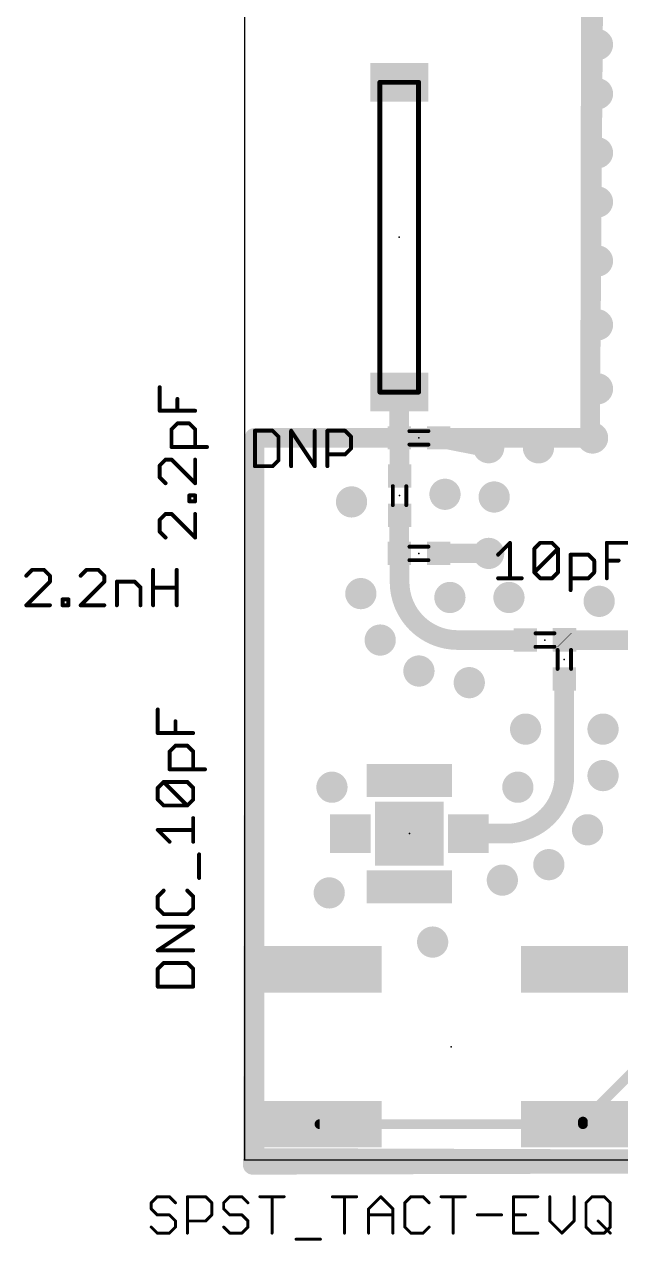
# Model space of a CAD drawing. Extents: x -5.7 to 68.6, y -2.1 to 53.8.
# Drawn here: x -5.69 to 9.71, y -2.09 to 29.33 of the extents above; entities that cross this region are included whole.
import ezdxf

# ---------------------------------------------------------------- set-up
doc = ezdxf.new("R2010")
doc.units = 0
for name, color, linetype in [('1', 12, 'CONTINUOUS'), ('16', 132, 'CONTINUOUS'), ('18', 110, 'CONTINUOUS'), ('20', 53, 'CONTINUOUS'), ('23', 53, 'CONTINUOUS'), ('27', 253, 'CONTINUOUS'), ('41', 12, 'CONTINUOUS'), ('51', 253, 'CONTINUOUS')]:
    doc.layers.add(name, color=color, linetype=linetype)

# ---------------------------------------------------------------- blocks, each defined once
blk = doc.blocks.new('RECT')
blk.add_solid([(-0.5, -0.5), (0.5, -0.5), (-0.5, 0.5), (0.5, 0.5)])
blk = doc.blocks.new('ROUNDV')
at = {"const_width": 0.5}
blk.add_lwpolyline([(0, -0.25, 1), (0, 0.25, 1), (0, -0.25)], format="xyb", dxfattribs=at)

msp = doc.modelspace()

# ---------------------------------------------------------------- linework, layer by layer
at = {"layer": '1'}
for points, const_width in [([(8.921, 18.646), (8.975, 53.321)], 0.508), ([(3.992, 18.646), (3.992, 19.828)], 0.508), ([(0.254, 18.646), (8.921, 18.646)], 0.508), ([(0.254, 0.048), (0.254, 18.646)], 0.508), ([(4, 17.662), (4, 18.638)], 0.508), ([(5.008, 18.646), (6.3, 18.392)], 0.5), ([(3.992, 15.662), (3.992, 16.638)], 0.508), ([(4, 14.924), (4, 15.654)], 0.508), ([(5.008, 15.662), (6.3, 15.662)], 0.5), ([(7.246, 13.424), (5.5, 13.424)], 0.508), ([(8.262, 13.424), (8.254, 13.432)], 0.508), ([(12.004, 13.424), (8.262, 13.424)], 0.508), ([(8.254, 12.416), (8.254, 9.924)], 0.508), ([(6.754, 8.424), (5.779, 8.424)], 0.508), ([(8.734, 0.987), (12.319, 4.572)], 0.254), ([(1.934, 0.921), (8.734, 0.921)], 0.254), ([(8.734, 0.921), (8.734, 0.987)], 0.254), ([(44.664, -0.106), (0.254, 0.048)], 0.508)]:
    msp.add_lwpolyline(points, dxfattribs=dict(at, const_width=const_width))
for points, const_width in [([(4.119, 19.828, 1), (3.865, 19.828)], 0.254), ([(0.254, 18.773, 1), (0.254, 18.519)], 0.254), ([(0.381, 18.646, 1), (0.127, 18.646)], 0.254), ([(4, 18.638, 0.4142), (3.992, 18.646)], 0.5842), ([(3.992, 18.792, 1), (3.992, 18.5)], 0.2921), ([(4.127, 18.638, 1), (3.873, 18.638)], 0.254), ([(5.0321, 18.7687, 1), (4.9839, 18.5233)], 0.25), ([(8.921, 18.519, 1), (8.921, 18.773)], 0.254), ([(3.854, 18.638, 1), (4.146, 18.638)], 0.2921), ([(3.865, 18.646, 1), (4.119, 18.646)], 0.254), ([(6.2759, 18.2693, 1), (6.3241, 18.5147)], 0.25), ([(8.794, 18.6462, 1), (9.048, 18.6458)], 0.254), ([(3.873, 17.662, 1), (4.127, 17.662)], 0.254), ([(4, 16.646, 0.4142), (3.992, 16.638)], 0.5842), ([(3.846, 16.638, 1), (4.138, 16.638)], 0.2921), ([(4.119, 16.638, 1), (3.865, 16.638)], 0.254), ([(4, 16.5, 1), (4, 16.792)], 0.2921), ([(3.992, 15.8081, 1), (3.992, 15.516)], 0.2921), ([(4, 15.654, 0.4142), (3.992, 15.662)], 0.5842), ([(3.854, 15.654, 1), (4.146, 15.654)], 0.2921), ([(3.865, 15.662, 1), (4.119, 15.662)], 0.254), ([(4.127, 15.654, 1), (3.873, 15.654)], 0.254), ([(5.008, 15.787, 1), (5.008, 15.537)], 0.25), ([(6.3, 15.537, 1), (6.3, 15.787)], 0.25), ([(4, 14.924, 0.4142), (5.5, 13.424)], 0.508), ([(4.127, 14.924, 1), (3.873, 14.924)], 0.254), ([(3.873, 14.924, 1), (4.127, 14.924)], 0.254), ([(5.5, 13.551, 1), (5.5, 13.297)], 0.254), ([(5.5, 13.297, 1), (5.5, 13.551)], 0.254), ([(7.246, 13.297, 1), (7.246, 13.551)], 0.254), ([(8.3438, 13.5218, 1), (8.1642, 13.3422)], 0.254), ([(8.262, 13.551, 1), (8.262, 13.297)], 0.254), ([(8.1722, 13.3342, 1), (8.3518, 13.5138)], 0.254), ([(8.381, 12.416, 1), (8.127, 12.416)], 0.254), ([(6.754, 8.424, 0.4142), (8.254, 9.924)], 0.508), ([(8.381, 9.924, 1), (8.127, 9.924)], 0.254), ([(8.127, 9.924, 1), (8.381, 9.924)], 0.254), ([(5.779, 8.551, 1), (5.779, 8.297)], 0.254), ([(6.754, 8.551, 1), (6.754, 8.297)], 0.254), ([(6.754, 8.297, 1), (6.754, 8.551)], 0.254), ([(1.934, 0.9845, 1), (1.934, 0.8575)], 0.127), ([(8.7975, 0.987, 1), (8.6705, 0.987)], 0.127), ([(8.6891, 1.0319, 1), (8.7789, 0.9421)], 0.127), ([(8.6705, 0.921, 1), (8.7975, 0.921)], 0.127), ([(8.734, 0.8575, 1), (8.734, 0.9845)], 0.127), ([(0.2544, 0.175, 1), (0.2536, -0.079)], 0.254), ([(0.127, 0.048, 1), (0.381, 0.048)], 0.254)]:
    msp.add_lwpolyline(points, format="xyb", dxfattribs=dict(at, const_width=const_width))
at = {"layer": '16', "const_width": 0.5}
for points in [[(9.175, 53.554), (8.921, 18.646)], [(0.254, 18.646), (0.206, -0.132)], [(8.921, 18.646), (0.254, 18.646)], [(0.206, -0.132), (44.699, -0.005)]]:
    msp.add_lwpolyline(points, dxfattribs=at)
at = {"layer": '16', "const_width": 0.25}
for points in [[(0.254, 18.771, 1), (0.254, 18.521)], [(0.379, 18.6457, 1), (0.129, 18.6463)], [(8.921, 18.521, 1), (8.921, 18.771)], [(8.796, 18.6469, 1), (9.046, 18.6451)], [(0.2056, -0.007, 1), (0.2064, -0.257)], [(0.081, -0.1317, 1), (0.331, -0.1323)]]:
    msp.add_lwpolyline(points, format="xyb", dxfattribs=at)
at = {"layer": '20'}
for p, q in [((0, 53.34), (0, 0)), ((0, 0), (66.04, 0))]:
    msp.add_line(p, q, dxfattribs=at)
at = {"layer": '23'}
for p in [(3.992, 23.828), (4.5, 18.646), (4, 17.154), (4.5, 15.662), (7.754, 13.424), (8.254, 12.924), (4.254, 8.424), (5.334, 2.921), (0, 0)]:
    msp.add_point(p, dxfattribs=at)
at = {"layer": '27'}
for points, const_width in [([(-2.1934, 19.3456), (-2.1934, 19.9557)], 0.1016), ([(-1.7358, 19.3456), (-1.7358, 19.6507)], 0.1016), ([(-1.2782, 19.3456), (-2.1934, 19.3456)], 0.1016), ([(-1.8883, 18.8677), (-1.7358, 19.0202)], 0.1016), ([(-1.8883, 18.4101), (-1.8883, 18.8677)], 0.1016), ([(-1.7358, 19.0202), (-1.4307, 19.0202)], 0.1016), ([(-1.4307, 19.0202), (-1.2782, 18.8677)], 0.1016), ([(-1.2782, 18.8677), (-1.2782, 18.4101)], 0.1016), ([(0.2647, 18.8296), (0.2647, 17.9144)], 0.1016), ([(0.7223, 18.8296), (0.2647, 18.8296)], 0.1016), ([(0.8749, 18.6771), (0.7223, 18.8296)], 0.1016), ([(1.2003, 17.9144), (1.2003, 18.8296)], 0.1016), ([(1.2003, 18.8296), (1.8104, 17.9144)], 0.1016), ([(1.8104, 17.9144), (1.8104, 18.8296)], 0.1016), ([(2.1358, 17.9144), (2.1358, 18.8296)], 0.1016), ([(2.1358, 18.8296), (2.5934, 18.8296)], 0.1016), ([(2.5934, 18.8296), (2.7459, 18.6771)], 0.1016), ([(0.8749, 18.0669), (0.8749, 18.6771)], 0.1016), ([(2.7459, 18.6771), (2.7459, 18.372)], 0.1016), ([(-0.9731, 18.4101), (-1.8883, 18.4101)], 0.1016), ([(2.5934, 18.2195), (2.1358, 18.2195)], 0.1016), ([(2.7459, 18.372), (2.5934, 18.2195)], 0.1016), ([(-2.0409, 18.0847), (-2.1934, 17.9322)], 0.1016), ([(-2.1934, 17.9322), (-2.1934, 17.6271)], 0.1016), ([(-1.8883, 18.0847), (-2.0409, 18.0847)], 0.1016), ([(-1.2782, 17.4746), (-1.8883, 18.0847)], 0.1016), ([(-1.2782, 18.0847), (-1.2782, 17.4746)], 0.1016), ([(0.2647, 17.9144), (0.7223, 17.9144)], 0.1016), ([(0.7223, 17.9144), (0.8749, 18.0669)], 0.1016), ([(-2.1934, 17.6271), (-2.0409, 17.4746)], 0.1016), ([(-1.4307, 17.0068), (-1.4307, 17.1593)], 0.1016), ([(-1.4307, 17.1593), (-1.2782, 17.1593)], 0.1016), ([(-1.2782, 17.0068), (-1.4307, 17.0068)], 0.1016), ([(-1.2782, 17.1593), (-1.2782, 17.0068)], 0.1016), ([(-2.0409, 16.6814), (-2.1934, 16.5289)], 0.1016), ([(-1.8883, 16.6814), (-2.0409, 16.6814)], 0.1016), ([(-1.2782, 16.0713), (-1.8883, 16.6814)], 0.1016), ([(-1.2782, 16.6814), (-1.2782, 16.0713)], 0.1016), ([(-2.1934, 16.5289), (-2.1934, 16.2238)], 0.1016), ([(-2.1934, 16.2238), (-2.0409, 16.0713)], 0.1016), ([(6.5443, 15.6293), (6.8494, 15.9344)], 0.1016), ([(6.8494, 15.9344), (6.8494, 15.0192)], 0.1016), ([(7.4798, 15.7819), (7.6323, 15.9344)], 0.1016), ([(7.4798, 15.1717), (7.4798, 15.7819)], 0.1016), ([(7.4798, 15.1717), (8.0899, 15.7819)], 0.1016), ([(7.6323, 15.9344), (7.9374, 15.9344)], 0.1016), ([(7.9374, 15.9344), (8.0899, 15.7819)], 0.1016), ([(8.0899, 15.7819), (8.0899, 15.1717)], 0.1016), ([(9.3509, 15.0192), (9.3509, 15.9344)], 0.1016), ([(9.3509, 15.9344), (9.961, 15.9344)], 0.1016), ([(8.4153, 14.7141), (8.4153, 15.6293)], 0.1016), ([(8.4153, 15.6293), (8.8729, 15.6293)], 0.1016), ([(8.8729, 15.6293), (9.0255, 15.4768)], 0.1016), ([(9.0255, 15.4768), (9.0255, 15.1717)], 0.1016), ([(9.3509, 15.4768), (9.6559, 15.4768)], 0.1016), ([(-5.485, 15.2376), (-5.6375, 15.0851)], 0.1016), ([(-5.1799, 15.2376), (-5.485, 15.2376)], 0.1016), ([(-5.0274, 15.0851), (-5.1799, 15.2376)], 0.1016), ([(-5.0274, 14.9325), (-5.0274, 15.0851)], 0.1016), ([(-4.0817, 15.2376), (-4.2343, 15.0851)], 0.1016), ([(-3.7767, 15.2376), (-4.0817, 15.2376)], 0.1016), ([(-3.6241, 15.0851), (-3.7767, 15.2376)], 0.1016), ([(-3.6241, 14.9325), (-3.6241, 15.0851)], 0.1016), ([(-2.3632, 14.3224), (-2.3632, 15.2376)], 0.1016), ([(-1.7531, 15.2376), (-1.7531, 14.3224)], 0.1016), ([(7.6323, 15.0192), (7.4798, 15.1717)], 0.1016), ([(8.0899, 15.1717), (7.9374, 15.0192)], 0.1016), ([(9.0255, 15.1717), (8.8729, 15.0192)], 0.1016), ([(-5.6375, 14.3224), (-5.0274, 14.9325)], 0.1016), ([(-4.2343, 14.3224), (-3.6241, 14.9325)], 0.1016), ([(-3.2987, 14.3224), (-3.2987, 14.9325)], 0.1016), ([(-3.2987, 14.9325), (-2.8412, 14.9325)], 0.1016), ([(-2.8412, 14.9325), (-2.6886, 14.78)], 0.1016), ([(-2.6886, 14.78), (-2.6886, 14.3224)], 0.1016), ([(-2.3632, 14.78), (-1.7531, 14.78)], 0.1016), ([(6.5443, 15.0192), (7.1544, 15.0192)], 0.1016), ([(7.9374, 15.0192), (7.6323, 15.0192)], 0.1016), ([(8.8729, 15.0192), (8.4153, 15.0192)], 0.1016), ([(-4.702, 14.3224), (-4.702, 14.4749)], 0.1016), ([(-4.702, 14.4749), (-4.5495, 14.4749)], 0.1016), ([(-4.5495, 14.4749), (-4.5495, 14.3224)], 0.1016), ([(-5.0274, 14.3224), (-5.6375, 14.3224)], 0.1016), ([(-4.5495, 14.3224), (-4.702, 14.3224)], 0.1016), ([(-3.6241, 14.3224), (-4.2343, 14.3224)], 0.1016), ([(-2.2436, 11.0218), (-2.2436, 11.6319)], 0.1016), ([(-1.786, 11.0218), (-1.786, 11.3268)], 0.1016), ([(-1.3284, 11.0218), (-2.2436, 11.0218)], 0.1016), ([(-1.9385, 10.5438), (-1.786, 10.6964)], 0.1016), ([(-1.786, 10.6964), (-1.4809, 10.6964)], 0.1016), ([(-1.4809, 10.6964), (-1.3284, 10.5438)], 0.1016), ([(-1.9385, 10.0863), (-1.9385, 10.5438)], 0.1016), ([(-1.3284, 10.5438), (-1.3284, 10.0863)], 0.1016), ([(-1.0233, 10.0863), (-1.9385, 10.0863)], 0.1016), ([(-2.2436, 9.6083), (-2.0911, 9.7609)], 0.1016), ([(-2.0911, 9.7609), (-1.4809, 9.7609)], 0.1016), ([(-1.4809, 9.1507), (-2.0911, 9.7609)], 0.1016), ([(-1.4809, 9.7609), (-1.3284, 9.6083)], 0.1016), ([(-2.2436, 9.3033), (-2.2436, 9.6083)], 0.1016), ([(-1.3284, 9.6083), (-1.3284, 9.3033)], 0.1016), ([(-2.0911, 9.1507), (-2.2436, 9.3033)], 0.1016), ([(-1.4809, 9.1507), (-2.0911, 9.1507)], 0.1016), ([(-1.3284, 9.3033), (-1.4809, 9.1507)], 0.1016), ([(-1.3284, 8.2152), (-1.3284, 8.8253)], 0.1016), ([(-1.9385, 8.2152), (-2.2436, 8.5203)], 0.1016), ([(-2.2436, 8.5203), (-1.3284, 8.5203)], 0.1016), ([(-1.1759, 7.2797), (-1.1759, 7.8898)], 0.1016), ([(-2.0911, 6.9543), (-2.2436, 6.8018)], 0.1016), ([(-1.3284, 6.8018), (-1.4809, 6.9543)], 0.1016), ([(-2.2436, 6.8018), (-2.2436, 6.4967)], 0.1016), ([(-1.3284, 6.4967), (-1.3284, 6.8018)], 0.1016), ([(-2.2436, 6.4967), (-2.0911, 6.3442)], 0.1016), ([(-2.0911, 6.3442), (-1.4809, 6.3442)], 0.1016), ([(-1.4809, 6.3442), (-1.3284, 6.4967)], 0.1016), ([(-2.2436, 5.4087), (-1.3284, 6.0188)], 0.1016), ([(-1.3284, 6.0188), (-2.2436, 6.0188)], 0.1016), ([(-1.3284, 5.4087), (-2.2436, 5.4087)], 0.1016), ([(-2.0911, 5.0833), (-2.2436, 4.9307)], 0.1016), ([(-1.4809, 5.0833), (-2.0911, 5.0833)], 0.1016), ([(-1.3284, 4.9307), (-1.4809, 5.0833)], 0.1016), ([(-2.2436, 4.9307), (-2.2436, 4.4731)], 0.1016), ([(-1.3284, 4.4731), (-1.3284, 4.9307)], 0.1016), ([(-2.2436, 4.4731), (-1.3284, 4.4731)], 0.1016), ([(-2.2559, -0.9523), (-2.4127, -1.1091)], 0.0762), ([(-1.9424, -0.9523), (-2.2559, -0.9523)], 0.0762), ([(-1.7856, -1.1091), (-1.9424, -0.9523)], 0.0762), ([(-1.4772, -1.8929), (-1.4772, -0.9523)], 0.0762), ([(-1.4772, -0.9523), (-1.0069, -0.9523)], 0.0762), ([(-1.0069, -0.9523), (-0.8501, -1.1091)], 0.0762), ([(-0.3849, -0.9523), (-0.5417, -1.1091)], 0.0762), ([(-0.0714, -0.9523), (-0.3849, -0.9523)], 0.0762), ([(0.0854, -1.1091), (-0.0714, -0.9523)], 0.0762), ([(0.3939, -0.9523), (1.0209, -0.9523)], 0.0762), ([(0.7074, -1.8929), (0.7074, -0.9523)], 0.0762), ([(2.2649, -0.9523), (2.892, -0.9523)], 0.0762), ([(2.5784, -1.8929), (2.5784, -0.9523)], 0.0762), ([(3.2004, -1.2658), (3.514, -0.9523)], 0.0762), ([(3.514, -0.9523), (3.8275, -1.2658)], 0.0762), ([(4.2927, -0.9523), (4.1359, -1.1091)], 0.0762), ([(4.6062, -0.9523), (4.2927, -0.9523)], 0.0762), ([(4.763, -1.1091), (4.6062, -0.9523)], 0.0762), ([(5.0715, -0.9523), (5.6985, -0.9523)], 0.0762), ([(5.385, -1.8929), (5.385, -0.9523)], 0.0762), ([(7.5696, -0.9523), (6.9425, -0.9523)], 0.0762), ([(6.9425, -0.9523), (6.9425, -1.8929)], 0.0762), ([(7.878, -0.9523), (7.878, -1.5794)], 0.0762), ([(8.5051, -1.5794), (8.5051, -0.9523)], 0.0762), ([(8.8135, -1.1091), (8.9703, -0.9523)], 0.0762), ([(8.9703, -0.9523), (9.2838, -0.9523)], 0.0762), ([(9.2838, -0.9523), (9.4406, -1.1091)], 0.0762), ([(-2.4127, -1.1091), (-2.4127, -1.2658)], 0.0762), ([(-2.4127, -1.2658), (-2.2559, -1.4226)], 0.0762), ([(-0.8501, -1.1091), (-0.8501, -1.4226)], 0.0762), ([(-0.5417, -1.1091), (-0.5417, -1.2658)], 0.0762), ([(-0.5417, -1.2658), (-0.3849, -1.4226)], 0.0762), ([(3.2004, -1.8929), (3.2004, -1.2658)], 0.0762), ([(3.8275, -1.2658), (3.8275, -1.8929)], 0.0762), ([(4.1359, -1.1091), (4.1359, -1.7361)], 0.0762), ([(8.8135, -1.7361), (8.8135, -1.1091)], 0.0762), ([(9.4406, -1.1091), (9.4406, -1.7361)], 0.0762), ([(-2.2559, -1.4226), (-1.9424, -1.4226)], 0.0762), ([(-1.9424, -1.4226), (-1.7856, -1.5794)], 0.0762), ([(-1.7856, -1.5794), (-1.7856, -1.7361)], 0.0762), ([(-1.0069, -1.5794), (-1.4772, -1.5794)], 0.0762), ([(-0.8501, -1.4226), (-1.0069, -1.5794)], 0.0762), ([(-0.3849, -1.4226), (-0.0714, -1.4226)], 0.0762), ([(-0.0714, -1.4226), (0.0854, -1.5794)], 0.0762), ([(0.0854, -1.5794), (0.0854, -1.7361)], 0.0762), ([(3.2004, -1.4226), (3.8275, -1.4226)], 0.0762), ([(6.007, -1.4226), (6.634, -1.4226)], 0.0762), ([(6.9425, -1.4226), (7.256, -1.4226)], 0.0762), ([(7.878, -1.5794), (8.1915, -1.8929)], 0.0762), ([(8.1915, -1.8929), (8.5051, -1.5794)], 0.0762), ([(9.1271, -1.5794), (9.4406, -1.8929)], 0.0762), ([(-2.2559, -1.8929), (-2.4127, -1.7361)], 0.0762), ([(-1.9424, -1.8929), (-2.2559, -1.8929)], 0.0762), ([(-1.7856, -1.7361), (-1.9424, -1.8929)], 0.0762), ([(-0.3849, -1.8929), (-0.5417, -1.7361)], 0.0762), ([(-0.0714, -1.8929), (-0.3849, -1.8929)], 0.0762), ([(0.0854, -1.7361), (-0.0714, -1.8929)], 0.0762), ([(4.1359, -1.7361), (4.2927, -1.8929)], 0.0762), ([(4.2927, -1.8929), (4.6062, -1.8929)], 0.0762), ([(4.6062, -1.8929), (4.763, -1.7361)], 0.0762), ([(6.9425, -1.8929), (7.5696, -1.8929)], 0.0762), ([(8.9703, -1.8929), (8.8135, -1.7361)], 0.0762), ([(9.2838, -1.8929), (8.9703, -1.8929)], 0.0762), ([(9.4406, -1.7361), (9.2838, -1.8929)], 0.0762), ([(1.3294, -2.0497), (1.9565, -2.0497)], 0.0762)]:
    msp.add_lwpolyline(points, dxfattribs=dict(at, const_width=const_width))
for points, const_width in [([(-2.168, 19.9557, 1), (-2.2188, 19.9557)], 0.0508), ([(-1.7104, 19.6507, 1), (-1.7612, 19.6507)], 0.0508), ([(-2.1934, 19.371, 1), (-2.1934, 19.3202)], 0.0508), ([(-2.2188, 19.3456, 1), (-2.168, 19.3456)], 0.0508), ([(-1.7612, 19.3456, 1), (-1.7104, 19.3456)], 0.0508), ([(-1.2782, 19.3202, 1), (-1.2782, 19.371)], 0.0508), ([(-1.8629, 18.8677, 1), (-1.9137, 18.8677)], 0.0508), ([(-1.9063, 18.8856, 1), (-1.8704, 18.8497)], 0.0508), ([(-1.7358, 19.0456, 1), (-1.7358, 18.9948)], 0.0508), ([(-1.7178, 19.0023, 1), (-1.7538, 19.0382)], 0.0508), ([(-1.4128, 19.0382, 1), (-1.4487, 19.0023)], 0.0508), ([(-1.4307, 18.9948, 1), (-1.4307, 19.0456)], 0.0508), ([(-1.2528, 18.8677, 1), (-1.3036, 18.8677)], 0.0508), ([(-1.2962, 18.8497, 1), (-1.2602, 18.8856)], 0.0508), ([(0.2901, 18.8296, 1), (0.2393, 18.8296)], 0.0508), ([(0.2647, 18.855, 1), (0.2647, 18.8042)], 0.0508), ([(0.7403, 18.8475, 1), (0.7044, 18.8116)], 0.0508), ([(0.7223, 18.8042, 1), (0.7223, 18.855)], 0.0508), ([(1.2214, 18.8437, 1), (1.1791, 18.8155)], 0.0508), ([(1.2257, 18.8296, 1), (1.1749, 18.8296)], 0.0508), ([(1.8358, 18.8296, 1), (1.785, 18.8296)], 0.0508), ([(2.1612, 18.8296, 1), (2.1104, 18.8296)], 0.0508), ([(2.1358, 18.855, 1), (2.1358, 18.8042)], 0.0508), ([(2.6113, 18.8475, 1), (2.5754, 18.8116)], 0.0508), ([(2.5934, 18.8042, 1), (2.5934, 18.855)], 0.0508), ([(0.9003, 18.6771, 1), (0.8495, 18.6771)], 0.0508), ([(0.8569, 18.6591, 1), (0.8928, 18.695)], 0.0508), ([(2.7713, 18.6771, 1), (2.7205, 18.6771)], 0.0508), ([(2.7279, 18.6591, 1), (2.7639, 18.695)], 0.0508), ([(-1.8883, 18.4355, 1), (-1.8883, 18.3847)], 0.0508), ([(-1.9137, 18.4101, 1), (-1.8629, 18.4101)], 0.0508), ([(-1.3036, 18.4101, 1), (-1.2528, 18.4101)], 0.0508), ([(-0.9731, 18.3847, 1), (-0.9731, 18.4355)], 0.0508), ([(2.1358, 18.2449, 1), (2.1358, 18.1941)], 0.0508), ([(2.5754, 18.2374, 1), (2.6113, 18.2015)], 0.0508), ([(2.5934, 18.1941, 1), (2.5934, 18.2449)], 0.0508), ([(2.7205, 18.372, 1), (2.7713, 18.372)], 0.0508), ([(2.7639, 18.354, 1), (2.7279, 18.39)], 0.0508), ([(-2.168, 17.9322, 1), (-2.2188, 17.9322)], 0.0508), ([(-2.2113, 17.9501, 1), (-2.1754, 17.9142)], 0.0508), ([(-2.0409, 18.1101, 1), (-2.0409, 18.0593)], 0.0508), ([(-2.0229, 18.0667, 1), (-2.0588, 18.1027)], 0.0508), ([(-1.8704, 18.1027, 1), (-1.9063, 18.0667)], 0.0508), ([(-1.8883, 18.0593, 1), (-1.8883, 18.1101)], 0.0508), ([(-1.2528, 18.0847, 1), (-1.3036, 18.0847)], 0.0508), ([(0.2647, 17.9398, 1), (0.2647, 17.889)], 0.0508), ([(0.2393, 17.9144, 1), (0.2901, 17.9144)], 0.0508), ([(0.7044, 17.9324, 1), (0.7403, 17.8964)], 0.0508), ([(0.7223, 17.889, 1), (0.7223, 17.9398)], 0.0508), ([(0.8495, 18.0669, 1), (0.9003, 18.0669)], 0.0508), ([(0.8928, 18.049, 1), (0.8569, 18.0849)], 0.0508), ([(1.1749, 17.9144, 1), (1.2257, 17.9144)], 0.0508), ([(1.785, 17.9144, 1), (1.8358, 17.9144)], 0.0508), ([(1.7892, 17.9003, 1), (1.8315, 17.9285)], 0.0508), ([(2.1104, 17.9144, 1), (2.1612, 17.9144)], 0.0508), ([(-2.1754, 17.6451, 1), (-2.2113, 17.6091)], 0.0508), ([(-2.2188, 17.6271, 1), (-2.168, 17.6271)], 0.0508), ([(-2.0588, 17.4566, 1), (-2.0229, 17.4925)], 0.0508), ([(-1.3036, 17.4746, 1), (-1.2528, 17.4746)], 0.0508), ([(-1.2962, 17.4566, 1), (-1.2602, 17.4925)], 0.0508), ([(-1.4053, 17.1593, 1), (-1.4561, 17.1593)], 0.0508), ([(-1.4307, 17.1847, 1), (-1.4307, 17.1339)], 0.0508), ([(-1.4307, 17.0322, 1), (-1.4307, 16.9814)], 0.0508), ([(-1.4561, 17.0068, 1), (-1.4053, 17.0068)], 0.0508), ([(-1.2528, 17.1593, 1), (-1.3036, 17.1593)], 0.0508), ([(-1.3036, 17.0068, 1), (-1.2528, 17.0068)], 0.0508), ([(-1.2782, 17.1339, 1), (-1.2782, 17.1847)], 0.0508), ([(-1.2782, 16.9814, 1), (-1.2782, 17.0322)], 0.0508), ([(-2.0409, 16.7068, 1), (-2.0409, 16.656)], 0.0508), ([(-2.0229, 16.6635, 1), (-2.0588, 16.6994)], 0.0508), ([(-1.8704, 16.6994, 1), (-1.9063, 16.6635)], 0.0508), ([(-1.8883, 16.656, 1), (-1.8883, 16.7068)], 0.0508), ([(-1.2528, 16.6814, 1), (-1.3036, 16.6814)], 0.0508), ([(-2.168, 16.5289, 1), (-2.2188, 16.5289)], 0.0508), ([(-2.2113, 16.5469, 1), (-2.1754, 16.5109)], 0.0508), ([(-2.2188, 16.2238, 1), (-2.168, 16.2238)], 0.0508), ([(-2.1754, 16.2418, 1), (-2.2113, 16.2059)], 0.0508), ([(-2.0588, 16.0533, 1), (-2.0229, 16.0893)], 0.0508), ([(-1.3036, 16.0713, 1), (-1.2528, 16.0713)], 0.0508), ([(-1.2962, 16.0533, 1), (-1.2602, 16.0893)], 0.0508), ([(6.8748, 15.9344, 1), (6.824, 15.9344)], 0.0508), ([(6.8673, 15.9164, 1), (6.8314, 15.9523)], 0.0508), ([(7.5052, 15.7819, 1), (7.4544, 15.7819)], 0.0508), ([(7.4619, 15.7998, 1), (7.4978, 15.7639)], 0.0508), ([(7.6323, 15.9598, 1), (7.6323, 15.909)], 0.0508), ([(7.6503, 15.9164, 1), (7.6144, 15.9523)], 0.0508), ([(7.9554, 15.9523, 1), (7.9194, 15.9164)], 0.0508), ([(7.9374, 15.909, 1), (7.9374, 15.9598)], 0.0508), ([(8.1153, 15.7819, 1), (8.0645, 15.7819)], 0.0508), ([(8.1079, 15.7639, 1), (8.072, 15.7998)], 0.0508), ([(8.072, 15.7639, 1), (8.1079, 15.7998)], 0.0508), ([(9.3763, 15.9344, 1), (9.3255, 15.9344)], 0.0508), ([(9.3509, 15.9598, 1), (9.3509, 15.909)], 0.0508), ([(6.5263, 15.6473, 1), (6.5623, 15.6114)], 0.0508), ([(8.4407, 15.6293, 1), (8.3899, 15.6293)], 0.0508), ([(8.4153, 15.6547, 1), (8.4153, 15.6039)], 0.0508), ([(8.8909, 15.6473, 1), (8.855, 15.6114)], 0.0508), ([(8.8729, 15.6039, 1), (8.8729, 15.6547)], 0.0508), ([(9.0509, 15.4768, 1), (9.0001, 15.4768)], 0.0508), ([(9.0075, 15.4588, 1), (9.0434, 15.4948)], 0.0508), ([(9.3509, 15.5022, 1), (9.3509, 15.4514)], 0.0508), ([(9.6559, 15.4514, 1), (9.6559, 15.5022)], 0.0508), ([(-5.6555, 15.103, 1), (-5.6196, 15.0671)], 0.0508), ([(-5.485, 15.263, 1), (-5.485, 15.2122)], 0.0508), ([(-5.467, 15.2196, 1), (-5.503, 15.2555)], 0.0508), ([(-5.162, 15.2555, 1), (-5.1979, 15.2196)], 0.0508), ([(-5.1799, 15.2122, 1), (-5.1799, 15.263)], 0.0508), ([(-5.002, 15.0851, 1), (-5.0528, 15.0851)], 0.0508), ([(-5.0454, 15.0671, 1), (-5.0095, 15.103)], 0.0508), ([(-4.2522, 15.103, 1), (-4.2163, 15.0671)], 0.0508), ([(-4.0817, 15.263, 1), (-4.0817, 15.2122)], 0.0508), ([(-4.0638, 15.2196, 1), (-4.0997, 15.2555)], 0.0508), ([(-3.7587, 15.2555, 1), (-3.7946, 15.2196)], 0.0508), ([(-3.7767, 15.2122, 1), (-3.7767, 15.263)], 0.0508), ([(-3.5987, 15.0851, 1), (-3.6495, 15.0851)], 0.0508), ([(-3.6421, 15.0671, 1), (-3.6062, 15.103)], 0.0508), ([(-2.3378, 15.2376, 1), (-2.3886, 15.2376)], 0.0508), ([(-1.7277, 15.2376, 1), (-1.7785, 15.2376)], 0.0508), ([(7.4544, 15.1717, 1), (7.5052, 15.1717)], 0.0508), ([(7.4978, 15.1897, 1), (7.4619, 15.1538)], 0.0508), ([(7.4619, 15.1897, 1), (7.4978, 15.1538)], 0.0508), ([(8.0645, 15.1717, 1), (8.1153, 15.1717)], 0.0508), ([(8.1079, 15.1538, 1), (8.072, 15.1897)], 0.0508), ([(9.0001, 15.1717, 1), (9.0509, 15.1717)], 0.0508), ([(9.0434, 15.1538, 1), (9.0075, 15.1897)], 0.0508), ([(-5.0528, 14.9325, 1), (-5.002, 14.9325)], 0.0508), ([(-5.0095, 14.9146, 1), (-5.0454, 14.9505)], 0.0508), ([(-3.6495, 14.9325, 1), (-3.5987, 14.9325)], 0.0508), ([(-3.6062, 14.9146, 1), (-3.6421, 14.9505)], 0.0508), ([(-3.2733, 14.9325, 1), (-3.3241, 14.9325)], 0.0508), ([(-3.2987, 14.9579, 1), (-3.2987, 14.9071)], 0.0508), ([(-2.8232, 14.9505, 1), (-2.8591, 14.9146)], 0.0508), ([(-2.8412, 14.9071, 1), (-2.8412, 14.9579)], 0.0508), ([(-2.6632, 14.78, 1), (-2.714, 14.78)], 0.0508), ([(-2.7066, 14.762, 1), (-2.6707, 14.798)], 0.0508), ([(-2.3632, 14.8054, 1), (-2.3632, 14.7546)], 0.0508), ([(-1.7531, 14.7546, 1), (-1.7531, 14.8054)], 0.0508), ([(6.5443, 15.0446, 1), (6.5443, 14.9938)], 0.0508), ([(6.824, 15.0192, 1), (6.8748, 15.0192)], 0.0508), ([(7.1544, 14.9938, 1), (7.1544, 15.0446)], 0.0508), ([(7.6323, 15.0446, 1), (7.6323, 14.9938)], 0.0508), ([(7.6144, 15.0012, 1), (7.6503, 15.0372)], 0.0508), ([(7.9194, 15.0372, 1), (7.9554, 15.0012)], 0.0508), ([(7.9374, 14.9938, 1), (7.9374, 15.0446)], 0.0508), ([(8.4153, 15.0446, 1), (8.4153, 14.9938)], 0.0508), ([(8.855, 15.0372, 1), (8.8909, 15.0012)], 0.0508), ([(8.8729, 14.9938, 1), (8.8729, 15.0446)], 0.0508), ([(9.3255, 15.0192, 1), (9.3763, 15.0192)], 0.0508), ([(-4.6766, 14.4749, 1), (-4.7274, 14.4749)], 0.0508), ([(-4.702, 14.5003, 1), (-4.702, 14.4495)], 0.0508), ([(-4.5241, 14.4749, 1), (-4.5749, 14.4749)], 0.0508), ([(-4.5495, 14.4495, 1), (-4.5495, 14.5003)], 0.0508), ([(8.3899, 14.7141, 1), (8.4407, 14.7141)], 0.0508), ([(-5.6555, 14.3404, 1), (-5.6196, 14.3044)], 0.0508), ([(-5.6375, 14.3478, 1), (-5.6375, 14.297)], 0.0508), ([(-5.0274, 14.297, 1), (-5.0274, 14.3478)], 0.0508), ([(-4.702, 14.3478, 1), (-4.702, 14.297)], 0.0508), ([(-4.7274, 14.3224, 1), (-4.6766, 14.3224)], 0.0508), ([(-4.5749, 14.3224, 1), (-4.5241, 14.3224)], 0.0508), ([(-4.5495, 14.297, 1), (-4.5495, 14.3478)], 0.0508), ([(-4.2343, 14.3478, 1), (-4.2343, 14.297)], 0.0508), ([(-4.2522, 14.3404, 1), (-4.2163, 14.3044)], 0.0508), ([(-3.6241, 14.297, 1), (-3.6241, 14.3478)], 0.0508), ([(-3.3241, 14.3224, 1), (-3.2733, 14.3224)], 0.0508), ([(-2.714, 14.3224, 1), (-2.6632, 14.3224)], 0.0508), ([(-2.3886, 14.3224, 1), (-2.3378, 14.3224)], 0.0508), ([(-1.7785, 14.3224, 1), (-1.7277, 14.3224)], 0.0508), ([(-2.2182, 11.6319, 1), (-2.269, 11.6319)], 0.0508), ([(-1.7606, 11.3268, 1), (-1.8114, 11.3268)], 0.0508), ([(-2.2436, 11.0472, 1), (-2.2436, 10.9964)], 0.0508), ([(-2.269, 11.0218, 1), (-2.2182, 11.0218)], 0.0508), ([(-1.8114, 11.0218, 1), (-1.7606, 11.0218)], 0.0508), ([(-1.3284, 10.9964, 1), (-1.3284, 11.0472)], 0.0508), ([(-1.786, 10.7218, 1), (-1.786, 10.671)], 0.0508), ([(-1.768, 10.6784, 1), (-1.804, 10.7143)], 0.0508), ([(-1.463, 10.7143, 1), (-1.4989, 10.6784)], 0.0508), ([(-1.4809, 10.671, 1), (-1.4809, 10.7218)], 0.0508), ([(-1.9131, 10.5438, 1), (-1.9639, 10.5438)], 0.0508), ([(-1.9565, 10.5618, 1), (-1.9206, 10.5259)], 0.0508), ([(-1.303, 10.5438, 1), (-1.3538, 10.5438)], 0.0508), ([(-1.3464, 10.5259, 1), (-1.3104, 10.5618)], 0.0508), ([(-1.9385, 10.1117, 1), (-1.9385, 10.0609)], 0.0508), ([(-1.9639, 10.0863, 1), (-1.9131, 10.0863)], 0.0508), ([(-1.3538, 10.0863, 1), (-1.303, 10.0863)], 0.0508), ([(-1.0233, 10.0609, 1), (-1.0233, 10.1117)], 0.0508), ([(-2.0911, 9.7863, 1), (-2.0911, 9.7355)], 0.0508), ([(-2.0731, 9.7788, 1), (-2.109, 9.7429)], 0.0508), ([(-2.0731, 9.7429, 1), (-2.109, 9.7788)], 0.0508), ([(-1.463, 9.7788, 1), (-1.4989, 9.7429)], 0.0508), ([(-1.4809, 9.7355, 1), (-1.4809, 9.7863)], 0.0508), ([(-2.2182, 9.6083, 1), (-2.269, 9.6083)], 0.0508), ([(-2.2615, 9.6263, 1), (-2.2256, 9.5904)], 0.0508), ([(-1.303, 9.6083, 1), (-1.3538, 9.6083)], 0.0508), ([(-1.3464, 9.5904, 1), (-1.3104, 9.6263)], 0.0508), ([(-2.269, 9.3033, 1), (-2.2182, 9.3033)], 0.0508), ([(-2.2256, 9.3212, 1), (-2.2615, 9.2853)], 0.0508), ([(-2.0911, 9.1761, 1), (-2.0911, 9.1253)], 0.0508), ([(-2.109, 9.1328, 1), (-2.0731, 9.1687)], 0.0508), ([(-1.4989, 9.1687, 1), (-1.463, 9.1328)], 0.0508), ([(-1.4989, 9.1328, 1), (-1.463, 9.1687)], 0.0508), ([(-1.4809, 9.1253, 1), (-1.4809, 9.1761)], 0.0508), ([(-1.3538, 9.3033, 1), (-1.303, 9.3033)], 0.0508), ([(-1.3104, 9.2853, 1), (-1.3464, 9.3212)], 0.0508), ([(-1.303, 8.8253, 1), (-1.3538, 8.8253)], 0.0508), ([(-2.2436, 8.5457, 1), (-2.2436, 8.4949)], 0.0508), ([(-2.2256, 8.5382, 1), (-2.2615, 8.5023)], 0.0508), ([(-1.3284, 8.4949, 1), (-1.3284, 8.5457)], 0.0508), ([(-1.9565, 8.1973, 1), (-1.9206, 8.2332)], 0.0508), ([(-1.3538, 8.2152, 1), (-1.303, 8.2152)], 0.0508), ([(-1.1505, 7.8898, 1), (-1.2013, 7.8898)], 0.0508), ([(-1.2013, 7.2797, 1), (-1.1505, 7.2797)], 0.0508), ([(-2.0731, 6.9363, 1), (-2.109, 6.9723)], 0.0508), ([(-1.463, 6.9723, 1), (-1.4989, 6.9363)], 0.0508), ([(-2.2182, 6.8018, 1), (-2.269, 6.8018)], 0.0508), ([(-2.2615, 6.8197, 1), (-2.2256, 6.7838)], 0.0508), ([(-1.303, 6.8018, 1), (-1.3538, 6.8018)], 0.0508), ([(-1.3464, 6.7838, 1), (-1.3104, 6.8197)], 0.0508), ([(-2.2256, 6.5147, 1), (-2.2615, 6.4787)], 0.0508), ([(-2.269, 6.4967, 1), (-2.2182, 6.4967)], 0.0508), ([(-2.0911, 6.3696, 1), (-2.0911, 6.3188)], 0.0508), ([(-2.109, 6.3262, 1), (-2.0731, 6.3621)], 0.0508), ([(-1.4989, 6.3621, 1), (-1.463, 6.3262)], 0.0508), ([(-1.4809, 6.3188, 1), (-1.4809, 6.3696)], 0.0508), ([(-1.3538, 6.4967, 1), (-1.303, 6.4967)], 0.0508), ([(-1.3104, 6.4787, 1), (-1.3464, 6.5147)], 0.0508), ([(-2.2436, 6.0442, 1), (-2.2436, 5.9934)], 0.0508), ([(-1.3143, 5.9976, 1), (-1.3425, 6.0399)], 0.0508), ([(-1.3284, 5.9934, 1), (-1.3284, 6.0442)], 0.0508), ([(-2.2436, 5.4341, 1), (-2.2436, 5.3833)], 0.0508), ([(-2.2577, 5.4298, 1), (-2.2295, 5.3875)], 0.0508), ([(-1.3284, 5.3833, 1), (-1.3284, 5.4341)], 0.0508), ([(-2.0911, 5.1087, 1), (-2.0911, 5.0579)], 0.0508), ([(-2.0731, 5.0653, 1), (-2.109, 5.1012)], 0.0508), ([(-1.463, 5.1012, 1), (-1.4989, 5.0653)], 0.0508), ([(-1.4809, 5.0579, 1), (-1.4809, 5.1087)], 0.0508), ([(-2.2182, 4.9307, 1), (-2.269, 4.9307)], 0.0508), ([(-2.2615, 4.9487, 1), (-2.2256, 4.9128)], 0.0508), ([(-1.303, 4.9307, 1), (-1.3538, 4.9307)], 0.0508), ([(-1.3464, 4.9128, 1), (-1.3104, 4.9487)], 0.0508), ([(-2.2436, 4.4985, 1), (-2.2436, 4.4477)], 0.0508), ([(-2.269, 4.4731, 1), (-2.2182, 4.4731)], 0.0508), ([(-1.3538, 4.4731, 1), (-1.303, 4.4731)], 0.0508), ([(-1.3284, 4.4477, 1), (-1.3284, 4.4985)], 0.0508), ([(-2.2559, -0.9332, 1), (-2.2559, -0.9713)], 0.0381), ([(-2.2425, -0.9658, 1), (-2.2694, -0.9388)], 0.0381), ([(-1.9289, -0.9388, 1), (-1.9559, -0.9658)], 0.0381), ([(-1.9424, -0.9713, 1), (-1.9424, -0.9332)], 0.0381), ([(-1.4772, -0.9332, 1), (-1.4772, -0.9713)], 0.0381), ([(-1.4581, -0.9523, 1), (-1.4962, -0.9523)], 0.0381), ([(-0.9934, -0.9388, 1), (-1.0203, -0.9658)], 0.0381), ([(-1.0069, -0.9713, 1), (-1.0069, -0.9332)], 0.0381), ([(-0.3849, -0.9332, 1), (-0.3849, -0.9713)], 0.0381), ([(-0.3714, -0.9658, 1), (-0.3984, -0.9388)], 0.0381), ([(-0.0579, -0.9388, 1), (-0.0848, -0.9658)], 0.0381), ([(-0.0714, -0.9713, 1), (-0.0714, -0.9332)], 0.0381), ([(0.3939, -0.9332, 1), (0.3939, -0.9713)], 0.0381), ([(0.7264, -0.9523, 1), (0.6883, -0.9523)], 0.0381), ([(1.0209, -0.9713, 1), (1.0209, -0.9332)], 0.0381), ([(2.2649, -0.9332, 1), (2.2649, -0.9713)], 0.0381), ([(2.5975, -0.9523, 1), (2.5594, -0.9523)], 0.0381), ([(2.892, -0.9713, 1), (2.892, -0.9332)], 0.0381), ([(3.5274, -0.9388, 1), (3.5005, -0.9658)], 0.0381), ([(3.5274, -0.9658, 1), (3.5005, -0.9388)], 0.0381), ([(4.2927, -0.9332, 1), (4.2927, -0.9713)], 0.0381), ([(4.3062, -0.9658, 1), (4.2792, -0.9388)], 0.0381), ([(4.6197, -0.9388, 1), (4.5928, -0.9658)], 0.0381), ([(4.6062, -0.9713, 1), (4.6062, -0.9332)], 0.0381), ([(5.0715, -0.9332, 1), (5.0715, -0.9713)], 0.0381), ([(5.404, -0.9523, 1), (5.3659, -0.9523)], 0.0381), ([(5.6985, -0.9713, 1), (5.6985, -0.9332)], 0.0381), ([(6.9615, -0.9523, 1), (6.9234, -0.9523)], 0.0381), ([(6.9425, -0.9332, 1), (6.9425, -0.9713)], 0.0381), ([(7.5696, -0.9713, 1), (7.5696, -0.9332)], 0.0381), ([(7.8971, -0.9523, 1), (7.859, -0.9523)], 0.0381), ([(8.5241, -0.9523, 1), (8.486, -0.9523)], 0.0381), ([(8.9703, -0.9332, 1), (8.9703, -0.9713)], 0.0381), ([(8.9838, -0.9658, 1), (8.9568, -0.9388)], 0.0381), ([(9.2973, -0.9388, 1), (9.2704, -0.9658)], 0.0381), ([(9.2838, -0.9713, 1), (9.2838, -0.9332)], 0.0381), ([(-2.3936, -1.1091, 1), (-2.4317, -1.1091)], 0.0381), ([(-2.4262, -1.0956, 1), (-2.3992, -1.1225)], 0.0381), ([(-2.3992, -1.2524, 1), (-2.4262, -1.2793)], 0.0381), ([(-2.4317, -1.2658, 1), (-2.3936, -1.2658)], 0.0381), ([(-1.7991, -1.1225, 1), (-1.7722, -1.0956)], 0.0381), ([(-0.8311, -1.1091, 1), (-0.8692, -1.1091)], 0.0381), ([(-0.8636, -1.1225, 1), (-0.8366, -1.0956)], 0.0381), ([(-0.5226, -1.1091, 1), (-0.5607, -1.1091)], 0.0381), ([(-0.5551, -1.0956, 1), (-0.5282, -1.1225)], 0.0381), ([(-0.5282, -1.2524, 1), (-0.5551, -1.2793)], 0.0381), ([(-0.5607, -1.2658, 1), (-0.5226, -1.2658)], 0.0381), ([(0.0719, -1.1225, 1), (0.0989, -1.0956)], 0.0381), ([(3.2195, -1.2658, 1), (3.1814, -1.2658)], 0.0381), ([(3.1869, -1.2524, 1), (3.2139, -1.2793)], 0.0381), ([(3.8465, -1.2658, 1), (3.8084, -1.2658)], 0.0381), ([(3.814, -1.2793, 1), (3.841, -1.2524)], 0.0381), ([(4.155, -1.1091, 1), (4.1169, -1.1091)], 0.0381), ([(4.1225, -1.0956, 1), (4.1494, -1.1225)], 0.0381), ([(4.7495, -1.1225, 1), (4.7765, -1.0956)], 0.0381), ([(8.8326, -1.1091, 1), (8.7945, -1.1091)], 0.0381), ([(8.8001, -1.0956, 1), (8.827, -1.1225)], 0.0381), ([(9.4596, -1.1091, 1), (9.4215, -1.1091)], 0.0381), ([(9.4271, -1.1225, 1), (9.4541, -1.0956)], 0.0381), ([(-2.2559, -1.4036, 1), (-2.2559, -1.4417)], 0.0381), ([(-2.2694, -1.4361, 1), (-2.2425, -1.4091)], 0.0381), ([(-1.9289, -1.4091, 1), (-1.9559, -1.4361)], 0.0381), ([(-1.9424, -1.4417, 1), (-1.9424, -1.4036)], 0.0381), ([(-1.7666, -1.5794, 1), (-1.8047, -1.5794)], 0.0381), ([(-1.7991, -1.5928, 1), (-1.7722, -1.5659)], 0.0381), ([(-1.4772, -1.5603, 1), (-1.4772, -1.5984)], 0.0381), ([(-1.0203, -1.5659, 1), (-0.9934, -1.5928)], 0.0381), ([(-1.0069, -1.5984, 1), (-1.0069, -1.5603)], 0.0381), ([(-0.8692, -1.4226, 1), (-0.8311, -1.4226)], 0.0381), ([(-0.8366, -1.4361, 1), (-0.8636, -1.4091)], 0.0381), ([(-0.3849, -1.4036, 1), (-0.3849, -1.4417)], 0.0381), ([(-0.3984, -1.4361, 1), (-0.3714, -1.4091)], 0.0381), ([(-0.0579, -1.4091, 1), (-0.0848, -1.4361)], 0.0381), ([(-0.0714, -1.4417, 1), (-0.0714, -1.4036)], 0.0381), ([(0.1045, -1.5794, 1), (0.0664, -1.5794)], 0.0381), ([(0.0719, -1.5928, 1), (0.0989, -1.5659)], 0.0381), ([(3.2004, -1.4036, 1), (3.2004, -1.4417)], 0.0381), ([(3.8275, -1.4417, 1), (3.8275, -1.4036)], 0.0381), ([(6.007, -1.4036, 1), (6.007, -1.4417)], 0.0381), ([(6.634, -1.4417, 1), (6.634, -1.4036)], 0.0381), ([(6.9425, -1.4036, 1), (6.9425, -1.4417)], 0.0381), ([(7.256, -1.4417, 1), (7.256, -1.4036)], 0.0381), ([(7.8915, -1.5659, 1), (7.8645, -1.5928)], 0.0381), ([(7.859, -1.5794, 1), (7.8971, -1.5794)], 0.0381), ([(8.486, -1.5794, 1), (8.5241, -1.5794)], 0.0381), ([(8.5186, -1.5928, 1), (8.4916, -1.5659)], 0.0381), ([(9.1405, -1.5659, 1), (9.1136, -1.5928)], 0.0381), ([(-2.3992, -1.7227, 1), (-2.4262, -1.7496)], 0.0381), ([(-2.2559, -1.8739, 1), (-2.2559, -1.912)], 0.0381), ([(-2.2694, -1.9064, 1), (-2.2425, -1.8794)], 0.0381), ([(-1.9559, -1.8794, 1), (-1.9289, -1.9064)], 0.0381), ([(-1.9424, -1.912, 1), (-1.9424, -1.8739)], 0.0381), ([(-1.8047, -1.7361, 1), (-1.7666, -1.7361)], 0.0381), ([(-1.7722, -1.7496, 1), (-1.7991, -1.7227)], 0.0381), ([(-1.4962, -1.8929, 1), (-1.4581, -1.8929)], 0.0381), ([(-0.5282, -1.7227, 1), (-0.5551, -1.7496)], 0.0381), ([(-0.3849, -1.8739, 1), (-0.3849, -1.912)], 0.0381), ([(-0.3984, -1.9064, 1), (-0.3714, -1.8794)], 0.0381), ([(-0.0848, -1.8794, 1), (-0.0579, -1.9064)], 0.0381), ([(-0.0714, -1.912, 1), (-0.0714, -1.8739)], 0.0381), ([(0.0664, -1.7361, 1), (0.1045, -1.7361)], 0.0381), ([(0.0989, -1.7496, 1), (0.0719, -1.7227)], 0.0381), ([(0.6883, -1.8929, 1), (0.7264, -1.8929)], 0.0381), ([(2.5594, -1.8929, 1), (2.5975, -1.8929)], 0.0381), ([(3.1814, -1.8929, 1), (3.2195, -1.8929)], 0.0381), ([(3.8084, -1.8929, 1), (3.8465, -1.8929)], 0.0381), ([(4.1494, -1.7227, 1), (4.1225, -1.7496)], 0.0381), ([(4.1169, -1.7361, 1), (4.155, -1.7361)], 0.0381), ([(4.2927, -1.8739, 1), (4.2927, -1.912)], 0.0381), ([(4.2792, -1.9064, 1), (4.3062, -1.8794)], 0.0381), ([(4.5928, -1.8794, 1), (4.6197, -1.9064)], 0.0381), ([(4.6062, -1.912, 1), (4.6062, -1.8739)], 0.0381), ([(4.7765, -1.7496, 1), (4.7495, -1.7227)], 0.0381), ([(5.3659, -1.8929, 1), (5.404, -1.8929)], 0.0381), ([(6.9234, -1.8929, 1), (6.9615, -1.8929)], 0.0381), ([(6.9425, -1.8739, 1), (6.9425, -1.912)], 0.0381), ([(7.5696, -1.912, 1), (7.5696, -1.8739)], 0.0381), ([(8.1781, -1.8794, 1), (8.205, -1.9064)], 0.0381), ([(8.1781, -1.9064, 1), (8.205, -1.8794)], 0.0381), ([(8.7945, -1.7361, 1), (8.8326, -1.7361)], 0.0381), ([(8.827, -1.7227, 1), (8.8001, -1.7496)], 0.0381), ([(8.9703, -1.8739, 1), (8.9703, -1.912)], 0.0381), ([(8.9568, -1.9064, 1), (8.9838, -1.8794)], 0.0381), ([(9.2704, -1.8794, 1), (9.2973, -1.9064)], 0.0381), ([(9.2838, -1.912, 1), (9.2838, -1.8739)], 0.0381), ([(9.4215, -1.7361, 1), (9.4596, -1.7361)], 0.0381), ([(9.4541, -1.7496, 1), (9.4271, -1.7227)], 0.0381), ([(9.4271, -1.9064, 1), (9.4541, -1.8794)], 0.0381), ([(1.3294, -2.0306, 1), (1.3294, -2.0687)], 0.0381), ([(1.9565, -2.0687, 1), (1.9565, -2.0306)], 0.0381)]:
    msp.add_lwpolyline(points, format="xyb", dxfattribs=dict(at, const_width=const_width))
at = {"layer": '51'}
for points, const_width in [([(3.5238, 27.828, 1), (3.4602, 27.828)], 0.0635), ([(3.492, 27.8598, 1), (3.492, 27.7963)], 0.0635), ([(4.5237, 27.828, 1), (4.4603, 27.828)], 0.0635), ([(4.492, 27.7963, 1), (4.492, 27.8598)], 0.0635), ([(3.4602, 19.828, 1), (3.5238, 19.828)], 0.0635), ([(3.492, 19.8597, 1), (3.492, 19.7963)], 0.0635), ([(4.4603, 19.828, 1), (4.5237, 19.828)], 0.0635), ([(4.492, 19.7963, 1), (4.492, 19.8597)], 0.0635), ([(4.255, 18.8454, 1), (4.255, 18.7946)], 0.0508), ([(4.745, 18.7946, 1), (4.745, 18.8454)], 0.0508), ([(4.255, 18.4974, 1), (4.255, 18.4466)], 0.0508), ([(4.745, 18.4466, 1), (4.745, 18.4974)], 0.0508), ([(3.8514, 17.399, 1), (3.8006, 17.399)], 0.0508), ([(4.1994, 17.399, 1), (4.1486, 17.399)], 0.0508), ([(3.8006, 16.909, 1), (3.8514, 16.909)], 0.0508), ([(4.1486, 16.909, 1), (4.1994, 16.909)], 0.0508), ([(4.255, 15.8614, 1), (4.255, 15.8106)], 0.0508), ([(4.745, 15.8106, 1), (4.745, 15.8614)], 0.0508), ([(4.255, 15.5134, 1), (4.255, 15.4626)], 0.0508), ([(4.745, 15.4626, 1), (4.745, 15.5134)], 0.0508), ([(7.509, 13.6234, 1), (7.509, 13.5726)], 0.0508), ([(7.999, 13.5726, 1), (7.999, 13.6234)], 0.0508), ([(7.509, 13.2754, 1), (7.509, 13.2246)], 0.0508), ([(7.999, 13.2246, 1), (7.999, 13.2754)], 0.0508), ([(8.1054, 13.169, 1), (8.0546, 13.169)], 0.0508), ([(8.4534, 13.169, 1), (8.4026, 13.169)], 0.0508), ([(8.0546, 12.679, 1), (8.1054, 12.679)], 0.0508), ([(8.4026, 12.679, 1), (8.4534, 12.679)], 0.0508)]:
    msp.add_lwpolyline(points, format="xyb", dxfattribs=dict(at, const_width=const_width))
for points, const_width in [([(3.492, 19.828), (3.492, 27.828)], 0.127), ([(3.492, 27.828), (4.492, 27.828)], 0.127), ([(4.492, 27.828), (4.492, 19.828)], 0.127), ([(4.492, 19.828), (3.492, 19.828)], 0.127), ([(4.255, 18.82), (4.745, 18.82)], 0.1016), ([(4.745, 18.472), (4.255, 18.472)], 0.1016), ([(3.826, 16.909), (3.826, 17.399)], 0.1016), ([(4.174, 17.399), (4.174, 16.909)], 0.1016), ([(4.255, 15.836), (4.745, 15.836)], 0.1016), ([(4.745, 15.488), (4.255, 15.488)], 0.1016), ([(7.509, 13.598), (7.999, 13.598)], 0.1016), ([(7.999, 13.25), (7.509, 13.25)], 0.1016), ([(8.08, 12.679), (8.08, 13.169)], 0.1016), ([(8.428, 13.169), (8.428, 12.679)], 0.1016)]:
    msp.add_lwpolyline(points, dxfattribs=dict(at, const_width=const_width))

# ---------------------------------------------------------------- block references
at = {"layer": '1', "yscale": 1.5, "rotation": 270}
for p in [(3.992, 27.828), (3.992, 19.828)]:
    msp.add_blockref('RECT', p, dxfattribs=at)
at = {"layer": '1'}
for p, xscale, yscale, rotation in [((3.992, 18.646), 0.6, 0.6, 180), ((5.008, 18.646), 0.6, 0.6, 180), ((4, 17.662), 0.6, 0.6, 90), ((4, 16.646), 0.6, 0.6, 90), ((3.992, 15.662), 0.6, 0.6, 180), ((5.008, 15.662), 0.6, 0.6, 180), ((8.254, 13.432), 0.6, 0.6, 270), ((8.254, 12.416), 0.6, 0.6, 270), ((1.934, 4.921), 3.2, 1.2, 180), ((8.734, 4.921), 3.2, 1.2, 180), ((1.934, 0.921), 3.2, 1.2, 180), ((8.734, 0.921), 3.2, 1.2, 180)]:
    msp.add_blockref('RECT', p, dxfattribs=dict(at, xscale=xscale, yscale=yscale, rotation=rotation))
for p, xscale, yscale in [((7.246, 13.424), 0.6, 0.6), ((8.262, 13.424), 0.6, 0.6), ((4.254, 9.799), 2.2, 0.85), ((4.254, 7.049), 2.2, 0.85)]:
    msp.add_blockref('RECT', p, dxfattribs=dict(at, xscale=xscale, yscale=yscale))
at = {"layer": '1', "xscale": 1.05}
for p in [(2.729, 8.424), (5.779, 8.424)]:
    msp.add_blockref('RECT', p, dxfattribs=at)
at = {"layer": '18', "xscale": 0.8064, "yscale": 0.8064}
for p in [(9.11, 28.803), (9.11, 28.803), (9.11, 27.533), (9.11, 27.533), (9.11, 26.009), (9.11, 26.009), (9.11, 24.739), (9.11, 24.739), (9.11, 23.215), (9.11, 23.215), (9.11, 21.564), (9.11, 21.564), (9.11, 19.913), (9.11, 19.913), (8.983, 18.643), (8.983, 18.643), (6.3, 18.392), (6.3, 18.392), (7.586, 18.389), (7.586, 18.389), (5.173, 17.189), (5.173, 17.189), (2.76, 16.992), (2.76, 16.992), (6.443, 17.119), (6.443, 17.119), (6.3, 15.662), (6.3, 15.662), (3, 14.624), (3, 14.624), (5.3, 14.524), (5.3, 14.524), (6.824, 14.524), (6.824, 14.524), (9.154, 14.424), (9.154, 14.424), (3.5, 13.424), (3.5, 13.424), (4.5, 12.624), (4.5, 12.624), (5.8, 12.324), (5.8, 12.324), (7.254, 11.124), (7.254, 11.124), (9.254, 11.124), (9.254, 11.124), (9.254, 9.924), (9.254, 9.924), (2.254, 9.624), (2.254, 9.624), (7.054, 9.624), (7.054, 9.624), (8.854, 8.524), (8.854, 8.524), (7.854, 7.624), (7.854, 7.624), (6.654, 7.224), (6.654, 7.224), (2.184, 6.894), (2.184, 6.894), (4.854, 5.624), (4.854, 5.624)]:
    msp.add_blockref('ROUNDV', p, dxfattribs=at)
at = {"layer": '41', "xscale": 1.778, "yscale": 1.651}
msp.add_blockref('RECT', (4.254, 8.424), dxfattribs=at)
at = {"layer": '51', "xscale": 0.25, "yscale": 0.5}
for p, rotation in [((4.125, 18.646), 180), ((4.875, 18.646), 180), ((4, 17.529), 90), ((4, 16.779), 90), ((4.125, 15.662), 180), ((4.875, 15.662), 180), ((8.254, 13.299), 270), ((8.254, 12.549), 270)]:
    msp.add_blockref('RECT', p, dxfattribs=dict(at, rotation=rotation))
for p in [(7.379, 13.424), (8.129, 13.424)]:
    msp.add_blockref('RECT', p, dxfattribs=at)

doc.saveas('drawing.dxf')
